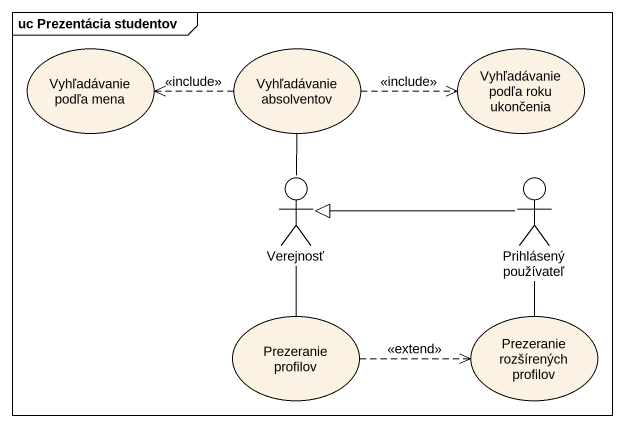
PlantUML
@startuml
mainframe uc Prezentácia studentov
usecase "Vyhľadávanie podľa mena" as Vyhľadávanie_podľa_mena
usecase "Vyhľadávanie absolventov" as Vyhľadávanie_absolventov
usecase "Vyhľadávanie podľa roku ukončenia" as Vyhľadávanie_podľa_roku
actor Verejnosť
actor "Prihlásený používateľ" as Prihlásený_používateľ
usecase "Prezeranie profilov" as Prezeranie_profilov
usecase "Prezeranie rozšírených profilov" as Prezeranie_rozšírených
Vyhľadávanie_absolventov .left.> Vyhľadávanie_podľa_mena : <<include>>
Vyhľadávanie_absolventov .right.> Vyhľadávanie_podľa_roku : <<include>>
Verejnosť -up- Vyhľadávanie_absolventov
Verejnosť -- Prezeranie_profilov
Prihlásený_používateľ -left-|> Verejnosť
Prihlásený_používateľ -- Prezeranie_rozšírených
Prezeranie_profilov .right.> Prezeranie_rozšírených : <<extend>>
@enduml
